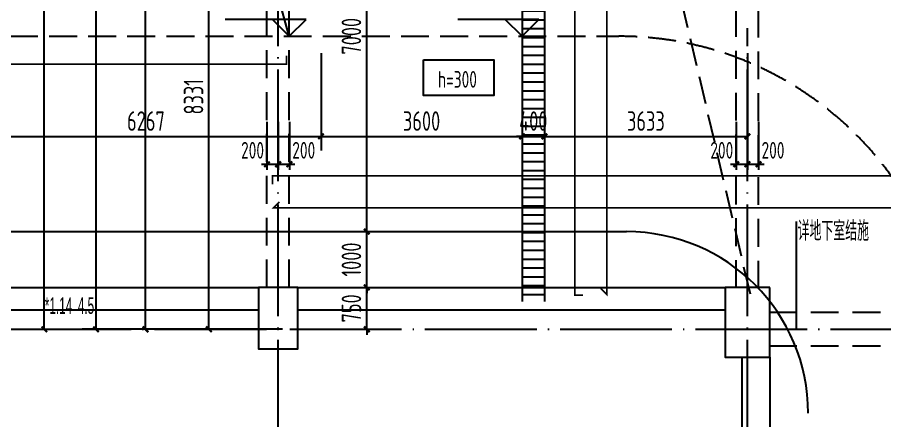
# Model space of a CAD drawing. Extents: x -351812 to 1760238, y -3195696 to 63241.
# Drawn here: x 663552 to 679078, y -1647596 to -1640371 of the extents above; entities that cross this region are included whole.
import ezdxf

# ---------------------------------------------------------------- set-up
doc = ezdxf.new("R2010")
doc.units = 0
doc.header["$LTSCALE"] = 1000
doc.header["$MEASUREMENT"] = 0
for name, pattern in [('DASH', [0.35, 0.25, -0.1]), ('DASHED', [0.75, 0.5, -0.25]), ('DOTE', [2.42, 2, -0.2, 0.02, -0.2])]:
    doc.linetypes.add(name, pattern=pattern)
for name, color, linetype in [('01-标注_尺寸', 124, 'Continuous'), ('01-标注_标高', 200, 'Continuous'), ('01-标注_符号', 200, 'Continuous'), ('02-TEXT_标注', 130, 'Continuous'), ('104-7 B1核心筒$0$A_STR-砼墙', 51, 'Continuous'), ('104-7 B1核心筒$0$A_STR-砼柱', 51, 'Continuous'), ('A-E_楼梯', 171, 'Continuous'), ('A_AXIS-轴线', 1, 'DOTE'), ('A_STR-砼墙', 51, 'Continuous'), ('BEAM', 4, 'DASHED'), ('DIM', 3, 'Continuous'), ('FLOOR_REIN', 1, 'Continuous'), ('FLOOR_UP_REIN', 13, 'Continuous'), ('FLOOR_UP_TEXT', 7, 'Continuous'), ('PUB_DIM', 3, 'Continuous')]:
    doc.layers.add(name, color=color, linetype=linetype)
doc.layers.add('104-7 B1核心筒$0$04-不打印_辅助线', color=165, linetype='Continuous', plot=False)
doc.styles.add('104-7 B1核心筒$0$_TCH_SPACE', font='ros.shx', dxfattribs={"width": 0.75, "height": 5, "bigfont": 'jd.shx'})
doc.styles.add('_TCH_DIM', font='ROS1', dxfattribs={"width": 0.8, "bigfont": 'JD'})
doc.styles.add('_TCH_DIM_T3', font='ROS1', dxfattribs={"width": 0.8, "bigfont": 'JD'})
doc.styles.add('TSSD_Dimension', font='tssdeng.shx', dxfattribs={"width": 0.7, "bigfont": 'hztxt.shx'})
doc.styles.add('TSSD_Rein', font='tssdeng.shx', dxfattribs={"width": 0.7, "bigfont": 'hztxt.shx'})
doc.dimstyles.new('_TCH_ARCH&&100', dxfattribs={"dimtxt": 350, "dimasz": 100, "dimexe": 250, "dimexo": 300, "dimgap": 100, "dimtad": 1, "dimdec": 0, "dimzin": 0, "dimdsep": 46, "dimtxsty": '_TCH_DIM_T3', "dimblk": 'ARCHTICK', "dimcen": 0.09, "dimazin": 2, "dimtfac": 1, "dimtdec": 0, "dimtix": 1, "dimtmove": 2, "dimatfit": 3, "dimfxl": 1, "dimtolj": 1, "dimtzin": 0, "dimarcsym": 0})
doc.dimstyles.new('TSAN_100_100', dxfattribs={"dimtxt": 300, "dimasz": 100, "dimexe": 100, "dimexo": 250, "dimgap": 100, "dimtad": 2, "dimzin": 0, "dimdsep": 46, "dimtxsty": 'TSSD_Dimension', "dimblk": 'CLOSEDBLANK', "dimcen": 0, "dimdle": 100, "dimclrt": 7, "dimazin": 0, "dimtfac": 1, "dimtix": 1, "dimtmove": 2, "dimatfit": 3, "dimldrblk": 'CLOSEDBLANK', "dimfxl": 1, "dimtolj": 1, "dimtzin": 0, "dimarcsym": 0})
doc.dimstyles.new('TSAN_50_100', dxfattribs={"dimtxt": 350, "dimasz": 100, "dimexe": 100, "dimexo": 250, "dimgap": 100, "dimtad": 2, "dimlfac": 0.5, "dimzin": 0, "dimdsep": 46, "dimtxsty": 'TSSD_Dimension', "dimblk": 'CLOSEDBLANK', "dimblk1": 'CLOSEDBLANK', "dimblk2": 'CLOSEDBLANK', "dimcen": 0, "dimdle": 100, "dimclrt": 7, "dimadec": 0, "dimazin": 0, "dimtfac": 1, "dimtdec": 0, "dimtix": 1, "dimtmove": 2, "dimatfit": 3, "dimldrblk": 'CLOSEDBLANK', "dimfxl": 1, "dimtolj": 1, "dimtzin": 0, "dimarcsym": 0})
doc.dimstyles.new('TSSD_100_100', dxfattribs={"dimtxt": 300, "dimasz": 100, "dimexe": 100, "dimexo": 250, "dimgap": 100, "dimtad": 1, "dimdec": 0, "dimzin": 0, "dimdsep": 46, "dimtxsty": 'TSSD_Dimension', "dimblk": 'ARCHTICK', "dimblk1": 'ARCHTICK', "dimblk2": 'ARCHTICK', "dimcen": 0, "dimdle": 100, "dimclrt": 7, "dimadec": 0, "dimazin": 0, "dimtfac": 1, "dimtdec": 0, "dimtix": 1, "dimtmove": 2, "dimatfit": 3, "dimfxl": 1, "dimtolj": 1, "dimtzin": 0, "dimarcsym": 0})

# ---------------------------------------------------------------- blocks, each defined once
blk = doc.blocks.new('_ArchTick')
at = {"color": 0, "linetype": 'ByBlock', "const_width": 0.4}
blk.add_lwpolyline([(-0.5, -0.5), (0.5, 0.5)], dxfattribs=at)
blk = doc.blocks.new('*D93')
at = {"layer": '01-标注_尺寸', "color": 0, "lineweight": -2, "transparency": 16777216}
for p, q in [((666749, -1631210), (665597, -1631210)), ((665847, -1645960), (665847, -1631210)), ((666749, -1645960), (665597, -1645960))]:
    blk.add_line(p, q, dxfattribs=at)
at = {"layer": 'Defpoints', "color": 0, "transparency": 16777216}
for p in [(665847, -1631210), (667049, -1631210), (667049, -1645960)]:
    blk.add_point(p, dxfattribs=at)
at = {"layer": '01-标注_尺寸', "color": 0, "lineweight": -2, "transparency": 16777216, "xscale": 100, "yscale": 100, "zscale": 100}
for p, rotation in [((665847, -1631210), 90), ((665847, -1645960), 270)]:
    blk.add_blockref('_ArchTick', p, dxfattribs=dict(at, rotation=rotation))
at = {"layer": '01-标注_尺寸', "color": 0, "transparency": 16777216, "insert": (665572, -1638585), "char_height": 350, "attachment_point": 5, "rotation": 90, "style": '_TCH_DIM_T3'}
blk.add_mtext('\\A1;14750', dxfattribs=at)
blk = doc.blocks.new('*D95')
at = {"layer": '01-标注_尺寸', "color": 0, "lineweight": -2, "transparency": 16777216}
for p, q in [((666412, -1629133), (664710, -1629133)), ((664960, -1645960), (664960, -1629133)), ((666412, -1645960), (664710, -1645960))]:
    blk.add_line(p, q, dxfattribs=at)
at = {"layer": 'Defpoints', "color": 0, "transparency": 16777216}
for p in [(664960, -1629133), (666712, -1629133), (666712, -1645960)]:
    blk.add_point(p, dxfattribs=at)
at = {"layer": '01-标注_尺寸', "color": 0, "lineweight": -2, "transparency": 16777216, "xscale": 100, "yscale": 100, "zscale": 100}
for p, rotation in [((664960, -1629133), 90), ((664960, -1645960), 270)]:
    blk.add_blockref('_ArchTick', p, dxfattribs=dict(at, rotation=rotation))
at = {"layer": '01-标注_尺寸', "color": 0, "transparency": 16777216, "insert": (664685, -1637547), "char_height": 350, "attachment_point": 5, "rotation": 90, "style": '_TCH_DIM_T3'}
blk.add_mtext('\\A1;16828', dxfattribs=at)
blk = doc.blocks.new('*D96')
at = {"layer": '01-标注_尺寸', "color": 0, "lineweight": -2, "transparency": 16777216}
for p, q in [((668299, -1637629), (666731, -1637629)), ((666981, -1645960), (666981, -1637629)), ((668299, -1645960), (666731, -1645960))]:
    blk.add_line(p, q, dxfattribs=at)
at = {"layer": 'Defpoints', "color": 0, "transparency": 16777216}
for p in [(666981, -1637629), (668599, -1637629), (668599, -1645960)]:
    blk.add_point(p, dxfattribs=at)
at = {"layer": '01-标注_尺寸', "color": 0, "lineweight": -2, "transparency": 16777216, "xscale": 100, "yscale": 100, "zscale": 100}
for p, rotation in [((666981, -1637629), 90), ((666981, -1645960), 270)]:
    blk.add_blockref('_ArchTick', p, dxfattribs=dict(at, rotation=rotation))
at = {"layer": '01-标注_尺寸', "color": 0, "transparency": 16777216, "insert": (666706, -1641795), "char_height": 350, "attachment_point": 5, "rotation": 90, "style": '_TCH_DIM_T3'}
blk.add_mtext('\\A1;8331', dxfattribs=at)
blk = doc.blocks.new('*D99')
at = {"layer": '01-标注_尺寸', "color": 0, "lineweight": -2, "transparency": 16777216}
for p, q in [((663021, -1631210), (664285, -1631210)), ((664035, -1645960), (664035, -1631210)), ((663021, -1645960), (664285, -1645960))]:
    blk.add_line(p, q, dxfattribs=at)
at = {"layer": 'Defpoints', "color": 0, "transparency": 16777216}
for p in [(662721, -1631210), (664035, -1631210), (662721, -1645960)]:
    blk.add_point(p, dxfattribs=at)
at = {"layer": '01-标注_尺寸', "color": 0, "lineweight": -2, "transparency": 16777216, "xscale": 100, "yscale": 100, "zscale": 100}
for p, rotation in [((664035, -1631210), 90), ((664035, -1645960), 270)]:
    blk.add_blockref('_ArchTick', p, dxfattribs=dict(at, rotation=rotation))
at = {"layer": '01-标注_尺寸', "color": 0, "transparency": 16777216, "insert": (663760, -1638585), "char_height": 350, "attachment_point": 5, "rotation": 90, "style": '_TCH_DIM_T3'}
blk.add_mtext('\\A1;14750', dxfattribs=at)
blk = doc.blocks.new('*D104')
at = {"layer": '01-标注_尺寸', "color": 0, "lineweight": -2, "transparency": 16777216}
for p, q in [((668870, -1645210), (670057, -1645210)), ((669807, -1645210), (669807, -1645110)), ((669807, -1645960), (669807, -1645210)), ((668870, -1645960), (670057, -1645960)), ((669807, -1645960), (669807, -1646060))]:
    blk.add_line(p, q, dxfattribs=at)
at = {"layer": 'Defpoints', "color": 0, "transparency": 16777216}
for p in [(668570, -1645210), (669807, -1645210), (668570, -1645960)]:
    blk.add_point(p, dxfattribs=at)
at = {"layer": '01-标注_尺寸', "color": 0, "lineweight": -2, "transparency": 16777216, "xscale": 100, "yscale": 100, "zscale": 100}
for p, rotation in [((669807, -1645210), 270), ((669807, -1645960), 90)]:
    blk.add_blockref('_ArchTick', p, dxfattribs=dict(at, rotation=rotation))
at = {"layer": '01-标注_尺寸', "color": 0, "transparency": 16777216, "insert": (669532, -1645585), "char_height": 350, "attachment_point": 5, "rotation": 90, "style": '_TCH_DIM_T3'}
blk.add_mtext('\\A1;750', dxfattribs=at)
blk = doc.blocks.new('*D105')
at = {"layer": '01-标注_尺寸', "color": 0, "lineweight": -2, "transparency": 16777216}
for p, q in [((669807, -1644210), (669807, -1644110)), ((668870, -1644210), (670057, -1644210)), ((669807, -1645210), (669807, -1644210)), ((668870, -1645210), (670057, -1645210)), ((669807, -1645210), (669807, -1645310))]:
    blk.add_line(p, q, dxfattribs=at)
at = {"layer": 'Defpoints', "color": 0, "transparency": 16777216}
for p in [(668570, -1644210), (669807, -1644210), (668570, -1645210)]:
    blk.add_point(p, dxfattribs=at)
at = {"layer": '01-标注_尺寸', "color": 0, "lineweight": -2, "transparency": 16777216, "xscale": 100, "yscale": 100, "zscale": 100}
for p, rotation in [((669807, -1644210), 270), ((669807, -1645210), 90)]:
    blk.add_blockref('_ArchTick', p, dxfattribs=dict(at, rotation=rotation))
at = {"layer": '01-标注_尺寸', "color": 0, "transparency": 16777216, "insert": (669532, -1644710), "char_height": 350, "attachment_point": 5, "rotation": 90, "style": '_TCH_DIM_T3'}
blk.add_mtext('\\A1;1000', dxfattribs=at)
blk = doc.blocks.new('*D106')
at = {"layer": '01-标注_尺寸', "color": 0, "lineweight": -2, "transparency": 16777216}
for p, q in [((668870, -1637210), (670057, -1637210)), ((669807, -1644210), (669807, -1637210)), ((668870, -1644210), (670057, -1644210))]:
    blk.add_line(p, q, dxfattribs=at)
at = {"layer": 'Defpoints', "color": 0, "transparency": 16777216}
for p in [(668570, -1637210), (669807, -1637210), (668570, -1644210)]:
    blk.add_point(p, dxfattribs=at)
at = {"layer": '01-标注_尺寸', "color": 0, "lineweight": -2, "transparency": 16777216, "xscale": 100, "yscale": 100, "zscale": 100}
for p, rotation in [((669807, -1637210), 90), ((669807, -1644210), 270)]:
    blk.add_blockref('_ArchTick', p, dxfattribs=dict(at, rotation=rotation))
at = {"layer": '01-标注_尺寸', "color": 0, "transparency": 16777216, "insert": (669532, -1640710), "char_height": 350, "attachment_point": 5, "rotation": 90, "style": '_TCH_DIM_T3'}
blk.add_mtext('\\A1;7000', dxfattribs=at)
blk = doc.blocks.new('*D117')
at = {"layer": '01-标注_尺寸', "color": 0, "lineweight": -2, "transparency": 16777216}
for p, q in [((676262, -1626933), (677195, -1626714)), ((676952, -1626771), (681302, -1645343)), ((680613, -1645504), (681546, -1645286))]:
    blk.add_line(p, q, dxfattribs=at)
at = {"layer": 'Defpoints', "color": 0, "transparency": 16777216}
for p in [(675970, -1627001), (681302, -1645343), (680321, -1645573)]:
    blk.add_point(p, dxfattribs=at)
at = {"layer": '01-标注_尺寸', "color": 0, "lineweight": -2, "transparency": 16777216, "xscale": 100, "yscale": 100, "zscale": 100}
for p, rotation in [((676952, -1626771), 103.184553321474), ((681302, -1645343), 283.184553321474)]:
    blk.add_blockref('_ArchTick', p, dxfattribs=dict(at, rotation=rotation))
at = {"layer": '01-标注_尺寸', "color": 0, "transparency": 16777216, "insert": (679395, -1635994), "char_height": 350, "attachment_point": 5, "rotation": 283.1846, "style": '_TCH_DIM_T3'}
blk.add_mtext('\\A1;19075', dxfattribs=at)
blk = doc.blocks.new('*D118')
at = {"layer": '01-标注_尺寸', "color": 0, "lineweight": -2, "transparency": 16777216}
for p, q in [((662721, -1641010), (662721, -1642754)), ((668988, -1641010), (668988, -1642754)), ((662721, -1642504), (668988, -1642504))]:
    blk.add_line(p, q, dxfattribs=at)
at = {"layer": 'Defpoints', "color": 0, "transparency": 16777216}
for p in [(662721, -1640710), (668988, -1640710), (668988, -1642504)]:
    blk.add_point(p, dxfattribs=at)
at = {"layer": '01-标注_尺寸', "color": 0, "lineweight": -2, "transparency": 16777216, "xscale": 100, "yscale": 100, "zscale": 100}
for p, rotation in [((662721, -1642504), 180.0000689006557), ((668988, -1642504), 6.890065571096181e-05)]:
    blk.add_blockref('_ArchTick', p, dxfattribs=dict(at, rotation=rotation))
at = {"layer": '01-标注_尺寸', "color": 0, "transparency": 16777216, "insert": (665854, -1642229), "char_height": 350, "attachment_point": 5, "rotation": 0.0001, "style": '_TCH_DIM_T3'}
blk.add_mtext('\\A1;6267', dxfattribs=at)
blk = doc.blocks.new('*D119')
at = {"layer": '01-标注_尺寸', "color": 0, "lineweight": -2, "transparency": 16777216}
for p, q in [((668988, -1641010), (668988, -1642754)), ((672588, -1641010), (672588, -1642754)), ((668988, -1642504), (672588, -1642504))]:
    blk.add_line(p, q, dxfattribs=at)
at = {"layer": 'Defpoints', "color": 0, "transparency": 16777216}
for p in [(668988, -1640710), (672588, -1640710), (672588, -1642504)]:
    blk.add_point(p, dxfattribs=at)
at = {"layer": '01-标注_尺寸', "color": 0, "lineweight": -2, "transparency": 16777216, "xscale": 100, "yscale": 100, "zscale": 100}
for p, rotation in [((668988, -1642504), 180.0000689006555), ((672588, -1642504), 6.890065554557297e-05)]:
    blk.add_blockref('_ArchTick', p, dxfattribs=dict(at, rotation=rotation))
at = {"layer": '01-标注_尺寸', "color": 0, "transparency": 16777216, "insert": (670788, -1642229), "char_height": 350, "attachment_point": 5, "rotation": 0.0001, "style": '_TCH_DIM_T3'}
blk.add_mtext('\\A1;3600', dxfattribs=at)
blk = doc.blocks.new('*D120')
at = {"layer": '01-标注_尺寸', "color": 0, "lineweight": -2, "transparency": 16777216}
for p, q in [((672588, -1641010), (672588, -1642754)), ((672988, -1641010), (672988, -1642754)), ((672588, -1642504), (672488, -1642504)), ((672588, -1642504), (672988, -1642504)), ((672988, -1642504), (673088, -1642504))]:
    blk.add_line(p, q, dxfattribs=at)
at = {"layer": 'Defpoints', "color": 0, "transparency": 16777216}
for p in [(672588, -1640710), (672988, -1640710), (672988, -1642504)]:
    blk.add_point(p, dxfattribs=at)
at = {"layer": '01-标注_尺寸', "color": 0, "lineweight": -2, "transparency": 16777216, "xscale": 100, "yscale": 100, "zscale": 100}
for p, rotation in [((672588, -1642504), 6.890067180798098e-05), ((672988, -1642504), 180.0000689006718)]:
    blk.add_blockref('_ArchTick', p, dxfattribs=dict(at, rotation=rotation))
at = {"layer": '01-标注_尺寸', "color": 0, "transparency": 16777216, "insert": (672788, -1642229), "char_height": 350, "attachment_point": 5, "rotation": 0.0001, "style": '_TCH_DIM_T3'}
blk.add_mtext('\\A1;400', dxfattribs=at)
blk = doc.blocks.new('*D121')
at = {"layer": '01-标注_尺寸', "color": 0, "lineweight": -2, "transparency": 16777216}
for p, q in [((672988, -1641010), (672988, -1642754)), ((676621, -1641010), (676621, -1642754)), ((672988, -1642504), (676621, -1642504))]:
    blk.add_line(p, q, dxfattribs=at)
at = {"layer": 'Defpoints', "color": 0, "transparency": 16777216}
for p in [(672988, -1640710), (676621, -1640710), (676621, -1642504)]:
    blk.add_point(p, dxfattribs=at)
at = {"layer": '01-标注_尺寸', "color": 0, "lineweight": -2, "transparency": 16777216, "xscale": 100, "yscale": 100, "zscale": 100}
for p, rotation in [((672988, -1642504), 180.0000689006553), ((676621, -1642504), 6.890065532929526e-05)]:
    blk.add_blockref('_ArchTick', p, dxfattribs=dict(at, rotation=rotation))
at = {"layer": '01-标注_尺寸', "color": 0, "transparency": 16777216, "insert": (674804, -1642229), "char_height": 350, "attachment_point": 5, "rotation": 0.0001, "style": '_TCH_DIM_T3'}
blk.add_mtext('\\A1;3633', dxfattribs=at)
blk = doc.blocks.new('_FZHK')
blk.add_lwpolyline([(-0.5, -0.5), (0.5, -0.5), (0.5, 0.5), (-0.5, 0.5)], close=True)
blk = doc.blocks.new('*D123')
at = {"layer": 'Defpoints', "color": 0, "transparency": 16777216}
for p in [(668021, -1641996), (668221, -1641996), (668221, -1643003)]:
    blk.add_point(p, dxfattribs=at)
at = {"layer": 'DIM', "color": 0, "lineweight": -2, "transparency": 16777216}
for p, q in [((668021, -1642246), (668021, -1643103)), ((668221, -1642246), (668221, -1643103)), ((667921, -1643003), (668321, -1643003))]:
    blk.add_line(p, q, dxfattribs=at)
at = {"layer": 'DIM', "color": 0, "lineweight": -2, "transparency": 16777216, "xscale": 100, "yscale": 100, "zscale": 100, "rotation": 180}
blk.add_blockref('_ArchTick', (668021, -1643003), dxfattribs=at)
at = {"layer": 'DIM', "color": 0, "lineweight": -2, "transparency": 16777216, "xscale": 100, "yscale": 100, "zscale": 100}
blk.add_blockref('_ArchTick', (668221, -1643003), dxfattribs=at)
at = {"layer": 'DIM', "color": 7, "transparency": 16777216, "insert": (667762, -1642753), "char_height": 300, "attachment_point": 5, "style": 'TSSD_Dimension'}
blk.add_mtext('\\A1;200', dxfattribs=at)
blk = doc.blocks.new('*D124')
at = {"layer": 'Defpoints', "color": 0, "transparency": 16777216}
for p in [(668221, -1641996), (668421, -1641996), (668421, -1643003)]:
    blk.add_point(p, dxfattribs=at)
at = {"layer": 'DIM', "color": 0, "lineweight": -2, "transparency": 16777216}
for p, q in [((668221, -1642246), (668221, -1643103)), ((668421, -1642246), (668421, -1643103)), ((668121, -1643003), (668521, -1643003))]:
    blk.add_line(p, q, dxfattribs=at)
at = {"layer": 'DIM', "color": 0, "lineweight": -2, "transparency": 16777216, "xscale": 100, "yscale": 100, "zscale": 100, "rotation": 180}
blk.add_blockref('_ArchTick', (668221, -1643003), dxfattribs=at)
at = {"layer": 'DIM', "color": 0, "lineweight": -2, "transparency": 16777216, "xscale": 100, "yscale": 100, "zscale": 100}
blk.add_blockref('_ArchTick', (668421, -1643003), dxfattribs=at)
at = {"layer": 'DIM', "color": 7, "transparency": 16777216, "insert": (668679, -1642753), "char_height": 300, "attachment_point": 5, "style": 'TSSD_Dimension'}
blk.add_mtext('\\A1;200', dxfattribs=at)
blk = doc.blocks.new('*D125')
at = {"layer": 'Defpoints', "color": 0, "transparency": 16777216}
for p in [(676421, -1641996), (676621, -1641996), (676621, -1643003)]:
    blk.add_point(p, dxfattribs=at)
at = {"layer": 'DIM', "color": 0, "lineweight": -2, "transparency": 16777216}
for p, q in [((676421, -1642246), (676421, -1643103)), ((676621, -1642246), (676621, -1643103)), ((676321, -1643003), (676721, -1643003))]:
    blk.add_line(p, q, dxfattribs=at)
at = {"layer": 'DIM', "color": 0, "lineweight": -2, "transparency": 16777216, "xscale": 100, "yscale": 100, "zscale": 100, "rotation": 180}
blk.add_blockref('_ArchTick', (676421, -1643003), dxfattribs=at)
at = {"layer": 'DIM', "color": 0, "lineweight": -2, "transparency": 16777216, "xscale": 100, "yscale": 100, "zscale": 100}
blk.add_blockref('_ArchTick', (676621, -1643003), dxfattribs=at)
at = {"layer": 'DIM', "color": 7, "transparency": 16777216, "insert": (676162, -1642753), "char_height": 300, "attachment_point": 5, "style": 'TSSD_Dimension'}
blk.add_mtext('\\A1;200', dxfattribs=at)
blk = doc.blocks.new('*D126')
at = {"layer": 'Defpoints', "color": 0, "transparency": 16777216}
for p in [(676621, -1641996), (676821, -1641996), (676821, -1643003)]:
    blk.add_point(p, dxfattribs=at)
at = {"layer": 'DIM', "color": 0, "lineweight": -2, "transparency": 16777216}
for p, q in [((676621, -1642246), (676621, -1643103)), ((676821, -1642246), (676821, -1643103)), ((676521, -1643003), (676921, -1643003))]:
    blk.add_line(p, q, dxfattribs=at)
at = {"layer": 'DIM', "color": 0, "lineweight": -2, "transparency": 16777216, "xscale": 100, "yscale": 100, "zscale": 100, "rotation": 180}
blk.add_blockref('_ArchTick', (676621, -1643003), dxfattribs=at)
at = {"layer": 'DIM', "color": 0, "lineweight": -2, "transparency": 16777216, "xscale": 100, "yscale": 100, "zscale": 100}
blk.add_blockref('_ArchTick', (676821, -1643003), dxfattribs=at)
at = {"layer": 'DIM', "color": 7, "transparency": 16777216, "insert": (677079, -1642753), "char_height": 300, "attachment_point": 5, "style": 'TSSD_Dimension'}
blk.add_mtext('\\A1;200', dxfattribs=at)
blk = doc.blocks.new('_ClosedBlank')
at = {"color": 0}
blk.add_lwpolyline([(0, 0, 0, 0.658, 0), (-2.5, 0, 0.658, 0.658, 0)], format="xyseb", dxfattribs=at)
blk = doc.blocks.new('*D231')
at = {"layer": 'Defpoints', "color": 0, "transparency": 16777216}
for p in [(662275, -1615484), (659355, -1615724), (663898, -1616441), (660231, -1617603), (666712, -1629133)]:
    blk.add_point(p, dxfattribs=at)
at = {"layer": 'DIM', "color": 0, "lineweight": -2, "transparency": 16777216}
blk.add_line((663844, -1616197), (663588, -1615040), dxfattribs=at)
blk.add_arc((667720, -1633681), 18994, 102.8017, 114.6769, dxfattribs=at)
at = {"layer": 'DIM', "color": 0, "lineweight": -2, "transparency": 16777216, "xscale": 100, "yscale": 100, "zscale": 100}
for p, rotation in [((663609, -1615137), 12.65083856038413), ((659700, -1616464), 204.8277665480885)]:
    blk.add_blockref('_ClosedBlank', p, dxfattribs=dict(at, rotation=rotation))
blk = doc.blocks.new('*D244')
at = {"layer": 'Defpoints', "color": 0, "transparency": 16777216}
for p in [(666712, -1631210), (666712, -1631210), (669338, -1633094), (682760, -1638839), (683821, -1645960)]:
    blk.add_point(p, dxfattribs=at)
at = {"layer": 'DIM', "color": 0, "lineweight": -2, "transparency": 16777216}
blk.add_arc((666712, -1631210), 3231, 321.007, 332.8029, dxfattribs=at)
at = {"layer": 'DIM', "color": 0, "lineweight": -2, "transparency": 16777216, "xscale": 100, "yscale": 100, "zscale": 100}
for p, rotation in [((669630, -1632598), 63.68946390426058), ((669159, -1633320), 230.1204406308216)]:
    blk.add_blockref('_ClosedBlank', p, dxfattribs=dict(at, rotation=rotation))
at = {"layer": 'DIM', "color": 7, "transparency": 16777216, "insert": (669629, -1633111), "char_height": 300, "attachment_point": 5, "rotation": 56.905, "style": 'TSSD_Dimension'}
blk.add_mtext('\\A1;15.34°', dxfattribs=at)

msp = doc.modelspace()

# ---------------------------------------------------------------- hatches: boundary and pattern name
at = {"layer": 'A-E_楼梯'}
h = msp.add_hatch(dxfattribs=at)
h.set_pattern_fill('ANSI31', color=256, scale=100, angle=-45.0016731)
h.set_pattern_definition([(359.998327, (275596.65, -2292548.51), (0.004636, 158.75), [])])
h.paths.add_polyline_path([(672587.503, -1645460.442), (672987.503, -1645460.442), (672987.503, -1637210.461), (672587.503, -1637210.461)])

# ---------------------------------------------------------------- linework, layer by layer
at = {"layer": '01-标注_标高'}
for p, q in [((668720.512, -1640410.456), (667270.062, -1640410.413)), ((668420.503, -1640710.447), (668120.512, -1640410.438)), ((668420.503, -1640710.447), (668720.512, -1640410.456)), ((672887.093, -1640410.456), (671436.642, -1640410.413)), ((672587.084, -1640710.447), (672287.093, -1640410.438)), ((672587.084, -1640710.447), (672887.093, -1640410.456))]:
    msp.add_line(p, q, dxfattribs=at)
at = {"layer": '01-标注_符号', "linetype": 'DASH', "ltscale": 2}
for p, q in [((672562.084, -1627799.326), (676699.439, -1645460.442)), ((662720.492, -1640710.447), (674320.502, -1640710.447))]:
    msp.add_line(p, q, dxfattribs=at)
at = {"layer": '01-标注_符号'}
msp.add_line((668420.503, -1640710.447), (668066.565, -1639418.932), dxfattribs=at)
at = {"layer": '01-标注_符号', "linetype": 'DASH', "ltscale": 2}
msp.add_arc((674320.502, -1646710.447), 6000, 0, 89.9999998, dxfattribs=at)
at = {"layer": '02-TEXT_标注'}
msp.add_line((677502.015, -1645972.257), (677501.255, -1644026.814), dxfattribs=at)
at = {"layer": '104-7 B1核心筒$0$A_STR-砼墙'}
for p, q in [((676520.493, -1646460.442), (676520.493, -1648960.457)), ((677020.493, -1646460.442), (677020.493, -1648960.457))]:
    msp.add_line(p, q, dxfattribs=at)
at = {"layer": 'A-E_楼梯'}
for p, q in [((672587.503, -1637210.461), (672587.503, -1645460.442)), ((672987.503, -1637210.461), (672987.503, -1645460.442)), ((662720.503, -1644210.461), (674458.88, -1644210.461))]:
    msp.add_line(p, q, dxfattribs=at)
for centre, radius, start in [((674320.502, -1646710.447), 9500, 0), ((674458.769, -1647460.461), 3250, 359.9999998)]:
    msp.add_arc(centre, radius, start, 89.9999998, dxfattribs=at)
at = {"layer": 'A_AXIS-轴线'}
for p, q in [((668220.503, -1650566.579), (668220.503, -1636673.828)), ((676620.503, -1650566.579), (676620.503, -1640566.58)), ((684949.164, -1645960.457), (656420.494, -1645960.457))]:
    msp.add_line(p, q, dxfattribs=at)
at = {"layer": 'A_STR-砼墙'}
for p, q in [((662670.493, -1645210.472), (667870.493, -1645210.472)), ((668570.493, -1645210.465), (676220.493, -1645210.475)), ((663070.492, -1645610.472), (667870.493, -1645610.472)), ((668570.493, -1645610.465), (676220.493, -1645610.475))]:
    msp.add_line(p, q, dxfattribs=at)
at = {"layer": 'BEAM'}
for p, q in [((668020.503, -1645210.472), (668020.503, -1637210.464)), ((668420.503, -1645210.472), (668420.503, -1637210.464)), ((676420.503, -1645221.723), (676420.503, -1637210.464)), ((676820.503, -1645231.386), (676820.503, -1637210.464)), ((683503.815, -1645660.459), (677001.854, -1645660.459)), ((683503.815, -1646260.459), (677001.854, -1646260.459))]:
    msp.add_line(p, q, dxfattribs=at)
at = {"layer": 'FLOOR_REIN', "const_width": 30}
for points in [[(673996.539, -1645227.519), (674102.605, -1645333.585), (674102.596, -1637023.818), (673996.53, -1637129.884)], [(668245.478, -1643677.292), (668139.412, -1643783.358), (683639.567, -1643783.358), (683533.501, -1643677.292)]]:
    msp.add_lwpolyline(points, dxfattribs=at)
at = {"layer": 'FLOOR_UP_REIN', "const_width": 30}
msp.add_lwpolyline([(668370.502, -1641060.461), (668370.502, -1641210.461), (662720.503, -1641210.461, -0.473081704), (652913.397, -1629255.809, -0.095082567), (654333.598, -1625764.378, -0.06336187), (655964.6, -1623837.689, -0.065606066), (659966.145, -1621036.518)], format="xyb", dxfattribs=at)
for points in [[(673678.957, -1637003.776), (673528.957, -1637003.776), (673528.967, -1645350.742), (673678.967, -1645350.742)], [(683659.608, -1643359.72), (683659.608, -1643209.72), (668122.255, -1643209.72), (668122.255, -1643359.72)]]:
    msp.add_lwpolyline(points, dxfattribs=at)
at = {"layer": 'PUB_DIM', "color": 3, "linetype": 'ByBlock'}
msp.add_lwpolyline([(670823.471, -1641133.707), (672083.281, -1641133.707), (672083.281, -1641771.008), (670823.471, -1641771.008)], close=True, dxfattribs=at)

# ---------------------------------------------------------------- block references
at = {"layer": '104-7 B1核心筒$0$A_STR-砼柱'}
for p, xscale, yscale, zscale, rotation in [((668220.493, -1645760.457), 699.9999999969737, 1099.970395700075, 1099.970395700075, 180.0000020917836), ((676620.493, -1645835.459), 800.0000000004078, 1249.966460987227, 1249.966460987228, 180.0000020917788)]:
    msp.add_blockref('_FZHK', p, dxfattribs=dict(at, xscale=xscale, yscale=yscale, zscale=zscale, rotation=rotation))

# ---------------------------------------------------------------- texts
at = {"layer": '02-TEXT_标注', "style": '_TCH_DIM', "width": 0.64}
msp.add_text('详地下室结施', height=350, rotation=0.0232046, dxfattribs=at).set_placement((677520.519, -1644372.842))
at = {"layer": '104-7 B1核心筒$0$04-不打印_辅助线', "style": '104-7 B1核心筒$0$_TCH_SPACE', "width": 0.529412}
for s, p in [('*1.14', (664043.559, -1645684.177)), ('4.5', (664634.184, -1645684.177))]:
    msp.add_text(s, height=297.5, rotation=0.0000021, dxfattribs=at).set_placement(p)
at = {"layer": 'FLOOR_UP_TEXT', "style": 'TSSD_Rein', "width": 0.7}
msp.add_text('h=300', height=300, dxfattribs=at).set_placement((671080.212, -1641631.863))

# ---------------------------------------------------------------- dimensions: what is measured, and where the dimension line sits
at = {"layer": '01-标注_尺寸'}
for p1, p2, distance, picture, middle in [((675969.826, -1627001.016), (680320.502, -1645572.736), 1008.29, '*D117', (679394.627, -1635994.173)), ((668570.493, -1644210.461), (668570.493, -1637210.461), -1236.832, '*D106', (669532.325, -1640710.461)), ((662720.505, -1640710.461), (668987.501, -1640710.453), -1793.4, '*D118', (665854.005, -1642228.857)), ((668987.501, -1640710.453), (672587.503, -1640710.449), -1793.4, '*D119', (670787.504, -1642228.851)), ((672587.503, -1640710.449), (672987.501, -1640710.449), -1793.4, '*D120', (672787.504, -1642228.848)), ((672987.501, -1640710.449), (676620.501, -1640710.444), -1793.4, '*D121', (674804.003, -1642228.846)), ((668570.493, -1645210.472), (668570.493, -1644210.461), -1236.832, '*D105', (669532.325, -1644710.467)), ((668570.493, -1645960.457), (668570.493, -1645210.472), -1236.832, '*D104', (669532.325, -1645585.465))]:
    dim = msp.add_aligned_dim(p1=p1, p2=p2, distance=distance, dimstyle='_TCH_ARCH&&100', dxfattribs=at)
    dim.commit()
    dim.dimension.update_dxf_attribs({"geometry": picture, "text_midpoint": middle})
at = {"layer": '01-标注_尺寸', "color": 6}
for p1, p2, distance, picture, middle in [((666712.052, -1645960.457), (666712.052, -1629132.592), 1752.523, '*D95', (664684.529, -1637546.524)), ((662720.504, -1645960.457), (662720.504, -1631210.462), -1314.435, '*D99', (663759.939, -1638585.459)), ((667048.725, -1645960.457), (667048.725, -1631210.462), 1201.46, '*D93', (665572.265, -1638585.459)), ((668598.559, -1645960.457), (668598.559, -1637629.314), 1617.205, '*D96', (666706.354, -1641794.885))]:
    dim = msp.add_aligned_dim(p1=p1, p2=p2, distance=distance, dimstyle='_TCH_ARCH&&100', dxfattribs=at)
    dim.commit()
    dim.dimension.update_dxf_attribs({"geometry": picture, "text_midpoint": middle})
at = {"layer": 'DIM'}
dim = msp.add_angular_dim_2l(base=(662275.095, -1615484.171), line1=((666712.052, -1629132.592), (663898.334, -1616440.744)), line2=((660230.569, -1617603.368), (659355.051, -1615723.981)), text=' ', dimstyle='TSAN_50_100', dxfattribs=at)
dim.commit()
dim.dimension.update_dxf_attribs({"geometry": '*D231', "text_midpoint": (108173.23, -1742611.821)})
dim = msp.add_angular_dim_2l(base=(669337.736, -1633093.88), line1=((666712.051, -1631210.462), (682760.291, -1638838.943)), line2=((666712.051, -1631210.462), (683820.502, -1645960.457)), dimstyle='TSAN_100_100', dxfattribs=at)
dim.commit()
dim.dimension.update_dxf_attribs({"geometry": '*D244', "text_midpoint": (669628.59, -1633111.37)})
for base, p1, p2, picture, middle in [((668220.503, -1643002.815), (668020.503, -1641996.48), (668220.503, -1641996.48), '*D123', (667762.426, -1642752.815)), ((668420.503, -1643002.815), (668220.503, -1641996.48), (668420.503, -1641996.48), '*D124', (668678.58, -1642752.815)), ((676620.503, -1643002.815), (676420.503, -1641996.48), (676620.503, -1641996.48), '*D125', (676162.426, -1642752.815)), ((676820.503, -1643002.815), (676620.503, -1641996.48), (676820.503, -1641996.48), '*D126', (677078.58, -1642752.815))]:
    dim = msp.add_linear_dim(base=base, p1=p1, p2=p2, dimstyle='TSSD_100_100', dxfattribs=at)
    dim.commit()
    dim.dimension.update_dxf_attribs({"geometry": picture, "text_midpoint": middle, "dimtype": 160})

doc.saveas('drawing.dxf')
